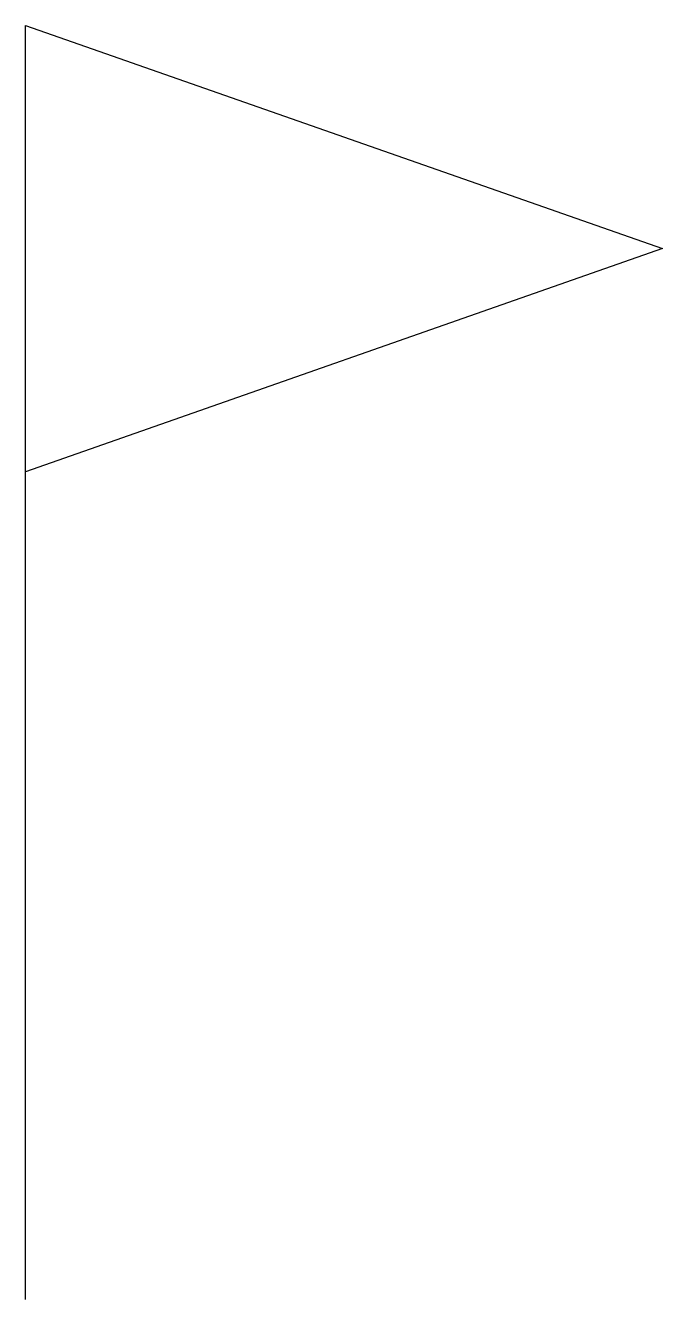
# Model space of a CAD drawing. Extents: x 0 to 500, y 0 to 999.
import ezdxf

# ---------------------------------------------------------------- set-up
doc = ezdxf.new("R2010")
doc.units = 0
doc.header["$LTSCALE"] = 0.0006
doc.header["$MEASUREMENT"] = 0
doc.layers.get('0').update_dxf_attribs({"linetype": 'CONTINUOUS'})

msp = doc.modelspace()

# ---------------------------------------------------------------- linework, layer by layer
msp.add_line((0, 0), (0, 999.04))
msp.add_lwpolyline([(0, 999.04), (500, 824.04), (0, 649.04)])

doc.saveas('drawing.dxf')
